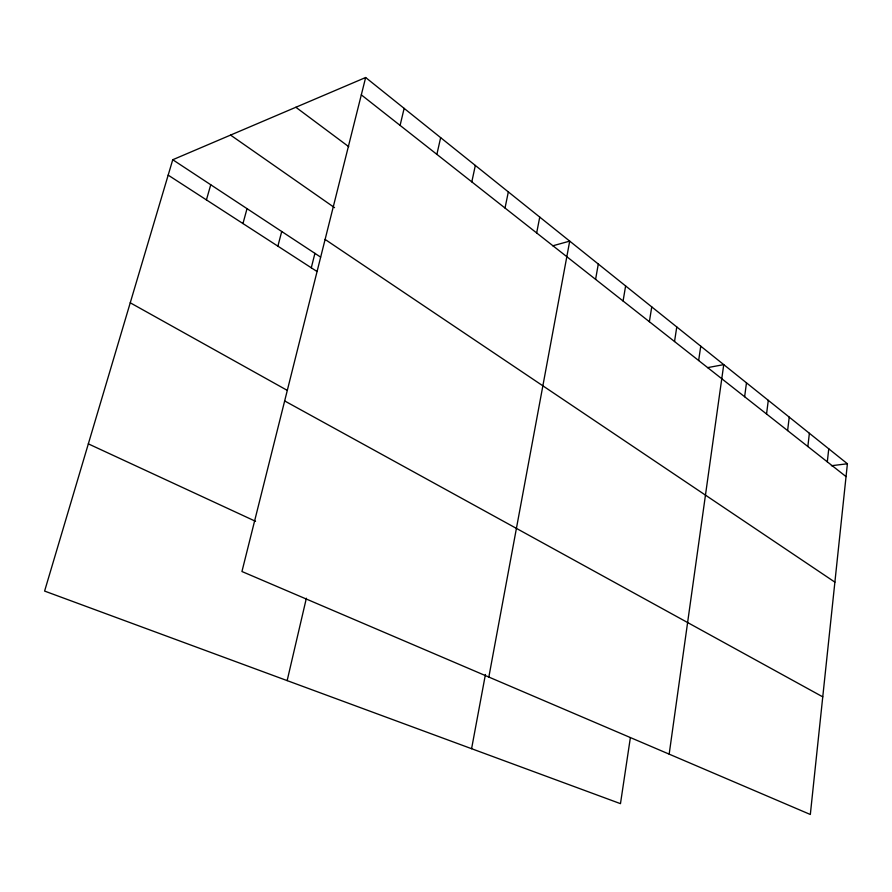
<?xml version="1.0" encoding="UTF-8"?>
<svg xmlns="http://www.w3.org/2000/svg" width="892" height="892" viewBox="0 0 892 892"><rect width="100%" height="100%" fill="white"/><g stroke="black" fill="none" stroke-linecap="round" stroke-linejoin="round"><path stroke-width="1.34" d="M847.4 463.762L810.326 814.485L241.944 571.516L365.653 77.515L847.4 463.762L831.377 465.736M827.308 461.844L828.757 448.81M807.851 446.513L809.378 433.278M787.614 430.58L789.242 417.133M766.551 414L768.291 400.341M744.63 396.728L746.481 382.846M669.167 754.141L723.746 364.627L707.557 367.638M698.648 360.524L700.755 346.185M630.376 737.606L620.475 803.659L44.6 591.073L172.747 159.735L365.653 77.515M674.53 341.536L676.772 326.963M649.365 321.711L651.751 306.904M623.084 301.005L625.615 285.953M595.588 279.363L598.298 264.043M471.589 748.7L485.426 674.486M488.838 677.05L569.709 241.119L552.795 245.802M536.661 232.946L539.749 217.102M505.028 208.037L508.328 191.914M471.812 181.879L475.336 165.455M436.879 154.361L440.648 137.647M287.157 680.607L306.369 598.231M400.095 125.393L404.143 108.378M311.286 267.79L314.921 253.361M277.88 246.159L281.727 231.496M242.959 223.546L247.028 208.65M206.431 199.897L210.746 184.755M88.33 443.859L255.547 521.307M284.66 400.943L822.758 696.853M130.243 302.789L287.224 390.35M168.175 175.133L317.006 271.491M172.747 159.735L320.607 257.108M325.101 239.424L834.89 582.142M230.571 135.093L334.545 207.646M295.865 107.263L348.739 146.689M361.305 94.853L846.04 476.596"/></g></svg>
